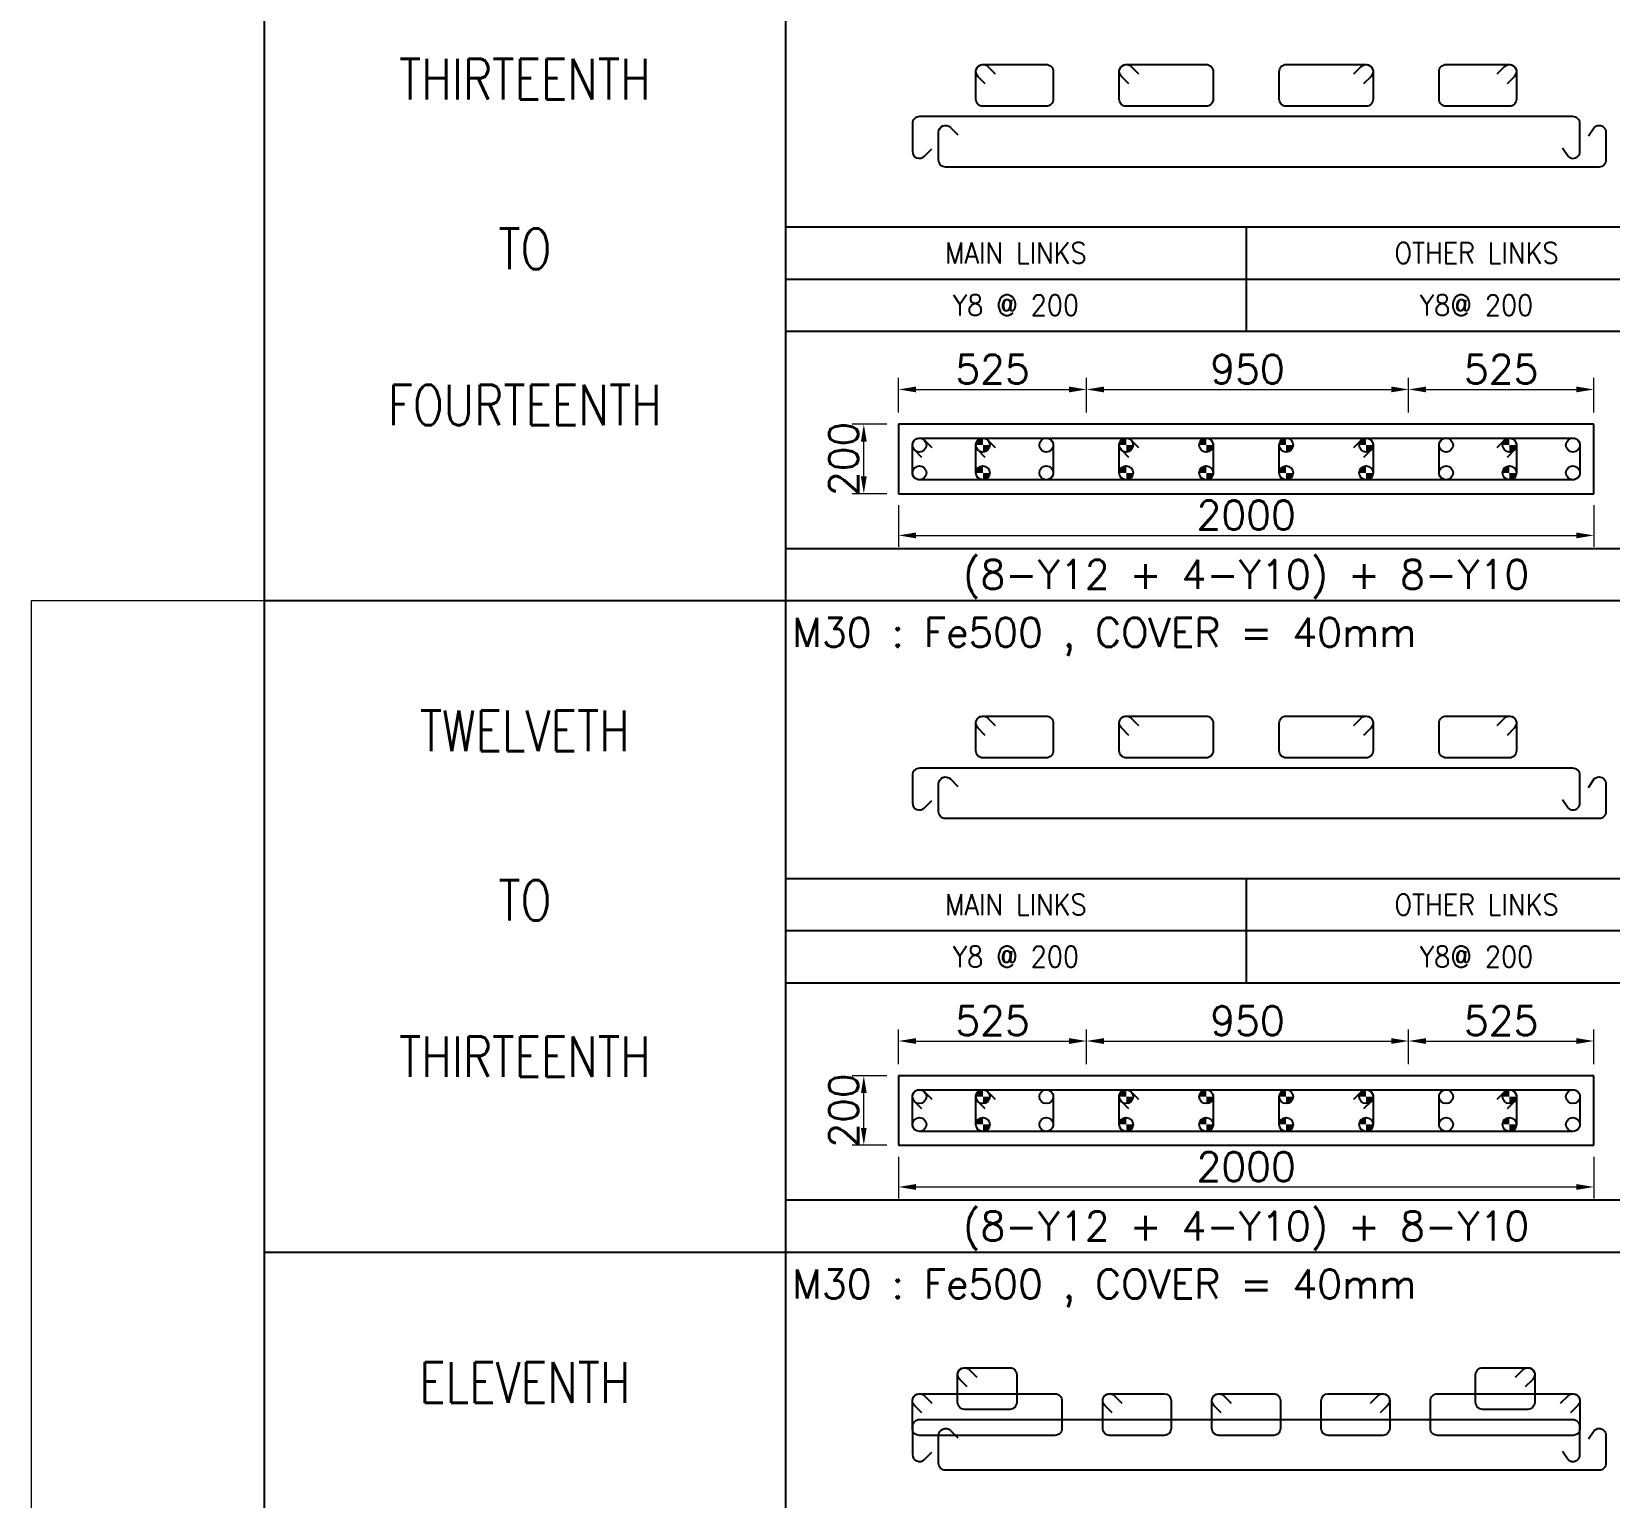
# Model space of a CAD drawing. Header units: millimetres. Extents: x -28339001 to -28288919, y 786803 to 887141.
# Drawn here: x -28339001 to -28325384, y 861733 to 874388 of the extents above; entities that cross this region are included whole.
import ezdxf
from ezdxf.enums import TextEntityAlignment as Align

# ---------------------------------------------------------------- set-up
doc = ezdxf.new("R2010")
doc.units = ezdxf.units.MM
doc.header["$LTSCALE"] = 1000
doc.header["$MEASUREMENT"] = 0
doc.header["$PDMODE"] = 34
doc.header["$PDSIZE"] = -8
doc.layers.get('0').update_dxf_attribs({"lineweight": 5})
for name, color, linetype in [('04 NORMAL TEXT.', 4, 'Continuous'), ('09 COL TEXT-SCH', 2, 'Continuous'), ('14 REINF', 6, 'Continuous'), ('22 TABLE FRAME', 5, 'Continuous'), ('23 STIRRUPS', 5, 'Continuous'), ('SUB TITLE', 3, 'Continuous'), ('TEXT', 4, 'Continuous')]:
    doc.layers.add(name, color=color, linetype=linetype)
doc.layers.add('19 COLUMN', color=1, linetype='Continuous', lineweight=25)
doc.styles.add('ROMANS', font='simplex.shx')
doc.dimstyles.new('D 50', dxfattribs={"dimscale": 100, "dimtxt": 3, "dimasz": 1.5, "dimexe": 1, "dimexo": 1, "dimgap": 0.5, "dimtad": 1, "dimdec": 0, "dimdsep": 46, "dimtxsty": 'ROMANS', "dimcen": 2.5, "dimclrd": 5, "dimclre": 5, "dimclrt": 4, "dimadec": 0, "dimazin": 0, "dimtfac": 1, "dimtdec": 0, "dimtmove": 0, "dimatfit": 3, "dimfxl": 1, "dimlwd": 0, "dimlwe": 0, "dimarcsym": 0})

# ---------------------------------------------------------------- blocks, each defined once
blk = doc.blocks.new('*D144')
at = {"color": 5, "lineweight": 0, "transparency": 16777216}
for p, q in [((-28331518.5659, 864673.0245), (-28331518.5659, 864313.0245)), ((-28325518.5659, 864673.0245), (-28325518.5659, 864313.0245)), ((-28331368.5659, 864413.0245), (-28325668.5659, 864413.0245))]:
    blk.add_line(p, q, dxfattribs=at)
at = {"color": 5, "transparency": 16777216}
for points in [[(-28331368.5659, 864438.0245), (-28331368.5659, 864388.0245), (-28331518.5659, 864413.0245)], [(-28325668.5659, 864388.0245), (-28325668.5659, 864438.0245), (-28325518.5659, 864413.0245)]]:
    blk.add_solid(points, dxfattribs=at)
at = {"layer": 'Defpoints', "color": 0, "transparency": 16777216}
for p in [(-28331518.5659, 864773.0245), (-28325518.5659, 864773.0245), (-28325518.5659, 864413.0245)]:
    blk.add_point(p, dxfattribs=at)
at = {"color": 4, "transparency": 16777216, "insert": (-28328518.5659, 864588.0245), "char_height": 250, "attachment_point": 5, "style": 'ROMANS'}
blk.add_mtext('2000', dxfattribs=at)
blk = doc.blocks.new('*D145')
at = {"color": 5, "lineweight": 0, "transparency": 16777216}
for p, q in [((-28331618.5659, 865373.0245), (-28331918.5659, 865373.0245)), ((-28331818.5659, 864923.0245), (-28331818.5659, 865223.0245)), ((-28331618.5659, 864773.0245), (-28331918.5659, 864773.0245))]:
    blk.add_line(p, q, dxfattribs=at)
at = {"color": 5, "transparency": 16777216}
for points in [[(-28331793.5659, 865223.0245), (-28331843.5659, 865223.0245), (-28331818.5659, 865373.0245)], [(-28331843.5659, 864923.0245), (-28331793.5659, 864923.0245), (-28331818.5659, 864773.0245)]]:
    blk.add_solid(points, dxfattribs=at)
at = {"layer": 'Defpoints', "color": 0, "transparency": 16777216}
for p in [(-28331818.5659, 865373.0245), (-28331518.5659, 865373.0245), (-28331518.5659, 864773.0245)]:
    blk.add_point(p, dxfattribs=at)
at = {"color": 4, "transparency": 16777216, "insert": (-28331993.5659, 865073.0245), "char_height": 250, "attachment_point": 5, "rotation": 90, "style": 'ROMANS'}
blk.add_mtext('200', dxfattribs=at)
blk = doc.blocks.new('*D146')
at = {"color": 5, "lineweight": 0, "transparency": 16777216}
for p, q in [((-28331518.5659, 865473.0245), (-28331518.5659, 865773.0245)), ((-28331368.5659, 865673.0245), (-28330046.6208, 865673.0245)), ((-28329896.6208, 865473.0245), (-28329896.6208, 865773.0245))]:
    blk.add_line(p, q, dxfattribs=at)
at = {"color": 5, "transparency": 16777216}
for points in [[(-28331368.5659, 865698.0245), (-28331368.5659, 865648.0245), (-28331518.5659, 865673.0245)], [(-28330046.6208, 865648.0245), (-28330046.6208, 865698.0245), (-28329896.6208, 865673.0245)]]:
    blk.add_solid(points, dxfattribs=at)
at = {"layer": 'Defpoints', "color": 0, "transparency": 16777216}
for p in [(-28329896.6208, 865673.0245), (-28331518.5659, 865373.0245), (-28329896.6208, 865373.0245)]:
    blk.add_point(p, dxfattribs=at)
at = {"color": 4, "transparency": 16777216, "insert": (-28330707.59335, 865848.0245), "char_height": 250, "attachment_point": 5, "style": 'ROMANS'}
blk.add_mtext('525', dxfattribs=at)
blk = doc.blocks.new('*D147')
at = {"color": 5, "lineweight": 0, "transparency": 16777216}
for p, q in [((-28329896.6208, 865473.0245), (-28329896.6208, 865773.0245)), ((-28329746.6208, 865673.0245), (-28327267.2845, 865673.0245)), ((-28327117.2845, 865473.0245), (-28327117.2845, 865773.0245))]:
    blk.add_line(p, q, dxfattribs=at)
at = {"color": 5, "transparency": 16777216}
for points in [[(-28329746.6208, 865698.0245), (-28329746.6208, 865648.0245), (-28329896.6208, 865673.0245)], [(-28327267.2845, 865648.0245), (-28327267.2845, 865698.0245), (-28327117.2845, 865673.0245)]]:
    blk.add_solid(points, dxfattribs=at)
at = {"layer": 'Defpoints', "color": 0, "transparency": 16777216}
for p in [(-28327117.2845, 865673.0245), (-28329896.6208, 865373.0245), (-28327117.2845, 865373.0245)]:
    blk.add_point(p, dxfattribs=at)
at = {"color": 4, "transparency": 16777216, "insert": (-28328506.95265, 865848.0245), "char_height": 250, "attachment_point": 5, "style": 'ROMANS'}
blk.add_mtext('950', dxfattribs=at)
blk = doc.blocks.new('*D148')
at = {"color": 5, "lineweight": 0, "transparency": 16777216}
for p, q in [((-28327117.2845, 865473.0245), (-28327117.2845, 865773.0245)), ((-28326967.2845, 865673.0245), (-28325668.5659, 865673.0245)), ((-28325518.5659, 865473.0245), (-28325518.5659, 865773.0245))]:
    blk.add_line(p, q, dxfattribs=at)
at = {"color": 5, "transparency": 16777216}
for points in [[(-28326967.2845, 865698.0245), (-28326967.2845, 865648.0245), (-28327117.2845, 865673.0245)], [(-28325668.5659, 865648.0245), (-28325668.5659, 865698.0245), (-28325518.5659, 865673.0245)]]:
    blk.add_solid(points, dxfattribs=at)
at = {"layer": 'Defpoints', "color": 0, "transparency": 16777216}
for p in [(-28325518.5659, 865673.0245), (-28327117.2845, 865373.0245), (-28325518.5659, 865373.0245)]:
    blk.add_point(p, dxfattribs=at)
at = {"color": 4, "transparency": 16777216, "insert": (-28326317.9252, 865848.0245), "char_height": 250, "attachment_point": 5, "style": 'ROMANS'}
blk.add_mtext('525', dxfattribs=at)
blk = doc.blocks.new('*D149')
at = {"color": 5, "lineweight": 0, "transparency": 16777216}
for p, q in [((-28331518.5659, 870298.0245), (-28331518.5659, 869938.0245)), ((-28325518.5659, 870298.0245), (-28325518.5659, 869938.0245)), ((-28331368.5659, 870038.0245), (-28325668.5659, 870038.0245))]:
    blk.add_line(p, q, dxfattribs=at)
at = {"color": 5, "transparency": 16777216}
for points in [[(-28331368.5659, 870063.0245), (-28331368.5659, 870013.0245), (-28331518.5659, 870038.0245)], [(-28325668.5659, 870013.0245), (-28325668.5659, 870063.0245), (-28325518.5659, 870038.0245)]]:
    blk.add_solid(points, dxfattribs=at)
at = {"layer": 'Defpoints', "color": 0, "transparency": 16777216}
for p in [(-28331518.5659, 870398.0245), (-28325518.5659, 870398.0245), (-28325518.5659, 870038.0245)]:
    blk.add_point(p, dxfattribs=at)
at = {"color": 4, "transparency": 16777216, "insert": (-28328518.5659, 870213.0245), "char_height": 250, "attachment_point": 5, "style": 'ROMANS'}
blk.add_mtext('2000', dxfattribs=at)
blk = doc.blocks.new('*D154')
at = {"color": 5, "lineweight": 0, "transparency": 16777216}
for p, q in [((-28331618.5659, 870998.0245), (-28331918.5659, 870998.0245)), ((-28331818.5659, 870548.0245), (-28331818.5659, 870848.0245)), ((-28331618.5659, 870398.0245), (-28331918.5659, 870398.0245))]:
    blk.add_line(p, q, dxfattribs=at)
at = {"color": 5, "transparency": 16777216}
for points in [[(-28331793.5659, 870848.0245), (-28331843.5659, 870848.0245), (-28331818.5659, 870998.0245)], [(-28331843.5659, 870548.0245), (-28331793.5659, 870548.0245), (-28331818.5659, 870398.0245)]]:
    blk.add_solid(points, dxfattribs=at)
at = {"layer": 'Defpoints', "color": 0, "transparency": 16777216}
for p in [(-28331818.5659, 870998.0245), (-28331518.5659, 870998.0245), (-28331518.5659, 870398.0245)]:
    blk.add_point(p, dxfattribs=at)
at = {"color": 4, "transparency": 16777216, "insert": (-28331993.5659, 870698.0245), "char_height": 250, "attachment_point": 5, "rotation": 90, "style": 'ROMANS'}
blk.add_mtext('200', dxfattribs=at)
blk = doc.blocks.new('*D159')
at = {"color": 5, "lineweight": 0, "transparency": 16777216}
for p, q in [((-28331518.5659, 871098.0245), (-28331518.5659, 871398.0245)), ((-28329896.6208, 871098.0245), (-28329896.6208, 871398.0245)), ((-28331368.5659, 871298.0245), (-28330046.6208, 871298.0245))]:
    blk.add_line(p, q, dxfattribs=at)
at = {"color": 5, "transparency": 16777216}
for points in [[(-28331368.5659, 871323.0245), (-28331368.5659, 871273.0245), (-28331518.5659, 871298.0245)], [(-28330046.6208, 871273.0245), (-28330046.6208, 871323.0245), (-28329896.6208, 871298.0245)]]:
    blk.add_solid(points, dxfattribs=at)
at = {"layer": 'Defpoints', "color": 0, "transparency": 16777216}
for p in [(-28329896.6208, 871298.0245), (-28331518.5659, 870998.0245), (-28329896.6208, 870998.0245)]:
    blk.add_point(p, dxfattribs=at)
at = {"color": 4, "transparency": 16777216, "insert": (-28330707.59335, 871473.0245), "char_height": 250, "attachment_point": 5, "style": 'ROMANS'}
blk.add_mtext('525', dxfattribs=at)
blk = doc.blocks.new('*D160')
at = {"color": 5, "lineweight": 0, "transparency": 16777216}
for p, q in [((-28329896.6208, 871098.0245), (-28329896.6208, 871398.0245)), ((-28327117.2845, 871098.0245), (-28327117.2845, 871398.0245)), ((-28329746.6208, 871298.0245), (-28327267.2845, 871298.0245))]:
    blk.add_line(p, q, dxfattribs=at)
at = {"color": 5, "transparency": 16777216}
for points in [[(-28329746.6208, 871323.0245), (-28329746.6208, 871273.0245), (-28329896.6208, 871298.0245)], [(-28327267.2845, 871273.0245), (-28327267.2845, 871323.0245), (-28327117.2845, 871298.0245)]]:
    blk.add_solid(points, dxfattribs=at)
at = {"layer": 'Defpoints', "color": 0, "transparency": 16777216}
for p in [(-28327117.2845, 871298.0245), (-28329896.6208, 870998.0245), (-28327117.2845, 870998.0245)]:
    blk.add_point(p, dxfattribs=at)
at = {"color": 4, "transparency": 16777216, "insert": (-28328506.95265, 871473.0245), "char_height": 250, "attachment_point": 5, "style": 'ROMANS'}
blk.add_mtext('950', dxfattribs=at)
blk = doc.blocks.new('*D161')
at = {"color": 5, "lineweight": 0, "transparency": 16777216}
for p, q in [((-28327117.2845, 871098.0245), (-28327117.2845, 871398.0245)), ((-28325518.5659, 871098.0245), (-28325518.5659, 871398.0245)), ((-28326967.2845, 871298.0245), (-28325668.5659, 871298.0245))]:
    blk.add_line(p, q, dxfattribs=at)
at = {"color": 5, "transparency": 16777216}
for points in [[(-28326967.2845, 871323.0245), (-28326967.2845, 871273.0245), (-28327117.2845, 871298.0245)], [(-28325668.5659, 871273.0245), (-28325668.5659, 871323.0245), (-28325518.5659, 871298.0245)]]:
    blk.add_solid(points, dxfattribs=at)
at = {"layer": 'Defpoints', "color": 0, "transparency": 16777216}
for p in [(-28325518.5659, 871298.0245), (-28327117.2845, 870998.0245), (-28325518.5659, 870998.0245)]:
    blk.add_point(p, dxfattribs=at)
at = {"color": 4, "transparency": 16777216, "insert": (-28326317.9252, 871473.0245), "char_height": 250, "attachment_point": 5, "style": 'ROMANS'}
blk.add_mtext('525', dxfattribs=at)

msp = doc.modelspace()

# ---------------------------------------------------------------- hatches: boundary and pattern name
at = {"layer": '14 REINF'}
h = msp.add_hatch(color=6, dxfattribs=at)
edge = h.paths.add_edge_path(flags=0)
edge.add_line((-28330851.1, 870818), (-28330791.1, 870818))
edge.add_line((-28330791.1, 870818), (-28330791.1, 870878))
edge.add_arc((-28330791.1, 870818), 60, 90, 180)
edge = h.paths.add_edge_path(flags=0)
edge.add_line((-28330731.1, 870818), (-28330791.1, 870818))
edge.add_line((-28330791.1, 870818), (-28330791.1, 870758))
edge.add_arc((-28330791.1, 870818), 60, 270, 360)
h = msp.add_hatch(color=6, dxfattribs=at)
edge = h.paths.add_edge_path(flags=0)
edge.add_line((-28329613.6, 870818), (-28329553.6, 870818))
edge.add_line((-28329553.6, 870818), (-28329553.6, 870878))
edge.add_arc((-28329553.6, 870818), 60, 90, 180)
edge = h.paths.add_edge_path(flags=0)
edge.add_line((-28329493.6, 870818), (-28329553.6, 870818))
edge.add_line((-28329553.6, 870818), (-28329553.6, 870758))
edge.add_arc((-28329553.6, 870818), 60, 270, 360)
h = msp.add_hatch(color=6, dxfattribs=at)
edge = h.paths.add_edge_path(flags=0)
edge.add_line((-28328923.6, 870818), (-28328863.6, 870818))
edge.add_line((-28328863.6, 870818), (-28328863.6, 870878))
edge.add_arc((-28328863.6, 870818), 60, 90, 180)
edge = h.paths.add_edge_path(flags=0)
edge.add_line((-28328803.6, 870818), (-28328863.6, 870818))
edge.add_line((-28328863.6, 870818), (-28328863.6, 870758))
edge.add_arc((-28328863.6, 870818), 60, 270, 360)
h = msp.add_hatch(color=6, dxfattribs=at)
edge = h.paths.add_edge_path(flags=0)
edge.add_line((-28328233.6, 870818), (-28328173.6, 870818))
edge.add_line((-28328173.6, 870818), (-28328173.6, 870878))
edge.add_arc((-28328173.6, 870818), 60, 90, 180)
edge = h.paths.add_edge_path(flags=0)
edge.add_line((-28328113.6, 870818), (-28328173.6, 870818))
edge.add_line((-28328173.6, 870818), (-28328173.6, 870758))
edge.add_arc((-28328173.6, 870818), 60, 270, 360)
h = msp.add_hatch(color=6, dxfattribs=at)
edge = h.paths.add_edge_path(flags=0)
edge.add_line((-28327543.6, 870818), (-28327483.6, 870818))
edge.add_line((-28327483.6, 870818), (-28327483.6, 870878))
edge.add_arc((-28327483.6, 870818), 60, 90, 180)
edge = h.paths.add_edge_path(flags=0)
edge.add_line((-28327423.6, 870818), (-28327483.6, 870818))
edge.add_line((-28327483.6, 870818), (-28327483.6, 870758))
edge.add_arc((-28327483.6, 870818), 60, 270, 360)
h = msp.add_hatch(color=6, dxfattribs=at)
edge = h.paths.add_edge_path(flags=0)
edge.add_line((-28326306.1, 870818), (-28326246.1, 870818))
edge.add_line((-28326246.1, 870818), (-28326246.1, 870878))
edge.add_arc((-28326246.1, 870818), 60, 90, 180)
edge = h.paths.add_edge_path(flags=0)
edge.add_line((-28326186.1, 870818), (-28326246.1, 870818))
edge.add_line((-28326246.1, 870818), (-28326246.1, 870758))
edge.add_arc((-28326246.1, 870818), 60, 270, 360)
h = msp.add_hatch(color=6, dxfattribs=at)
edge = h.paths.add_edge_path(flags=0)
edge.add_line((-28330851.1, 870578), (-28330791.1, 870578))
edge.add_line((-28330791.1, 870578), (-28330791.1, 870638))
edge.add_arc((-28330791.1, 870578), 60, 90, 180)
edge = h.paths.add_edge_path(flags=0)
edge.add_line((-28330731.1, 870578), (-28330791.1, 870578))
edge.add_line((-28330791.1, 870578), (-28330791.1, 870518))
edge.add_arc((-28330791.1, 870578), 60, 270, 360)
h = msp.add_hatch(color=6, dxfattribs=at)
edge = h.paths.add_edge_path(flags=0)
edge.add_line((-28329613.6, 870578), (-28329553.6, 870578))
edge.add_line((-28329553.6, 870578), (-28329553.6, 870638))
edge.add_arc((-28329553.6, 870578), 60, 90, 180)
edge = h.paths.add_edge_path(flags=0)
edge.add_line((-28329493.6, 870578), (-28329553.6, 870578))
edge.add_line((-28329553.6, 870578), (-28329553.6, 870518))
edge.add_arc((-28329553.6, 870578), 60, 270, 360)
h = msp.add_hatch(color=6, dxfattribs=at)
edge = h.paths.add_edge_path(flags=0)
edge.add_line((-28328923.6, 870578), (-28328863.6, 870578))
edge.add_line((-28328863.6, 870578), (-28328863.6, 870638))
edge.add_arc((-28328863.6, 870578), 60, 90, 180)
edge = h.paths.add_edge_path(flags=0)
edge.add_line((-28328803.6, 870578), (-28328863.6, 870578))
edge.add_line((-28328863.6, 870578), (-28328863.6, 870518))
edge.add_arc((-28328863.6, 870578), 60, 270, 360)
h = msp.add_hatch(color=6, dxfattribs=at)
edge = h.paths.add_edge_path(flags=0)
edge.add_line((-28328233.6, 870578), (-28328173.6, 870578))
edge.add_line((-28328173.6, 870578), (-28328173.6, 870638))
edge.add_arc((-28328173.6, 870578), 60, 90, 180)
edge = h.paths.add_edge_path(flags=0)
edge.add_line((-28328113.6, 870578), (-28328173.6, 870578))
edge.add_line((-28328173.6, 870578), (-28328173.6, 870518))
edge.add_arc((-28328173.6, 870578), 60, 270, 360)
h = msp.add_hatch(color=6, dxfattribs=at)
edge = h.paths.add_edge_path(flags=0)
edge.add_line((-28327543.6, 870578), (-28327483.6, 870578))
edge.add_line((-28327483.6, 870578), (-28327483.6, 870638))
edge.add_arc((-28327483.6, 870578), 60, 90, 180)
edge = h.paths.add_edge_path(flags=0)
edge.add_line((-28327423.6, 870578), (-28327483.6, 870578))
edge.add_line((-28327483.6, 870578), (-28327483.6, 870518))
edge.add_arc((-28327483.6, 870578), 60, 270, 360)
h = msp.add_hatch(color=6, dxfattribs=at)
edge = h.paths.add_edge_path(flags=0)
edge.add_line((-28326306.1, 870578), (-28326246.1, 870578))
edge.add_line((-28326246.1, 870578), (-28326246.1, 870638))
edge.add_arc((-28326246.1, 870578), 60, 90, 180)
edge = h.paths.add_edge_path(flags=0)
edge.add_line((-28326186.1, 870578), (-28326246.1, 870578))
edge.add_line((-28326246.1, 870578), (-28326246.1, 870518))
edge.add_arc((-28326246.1, 870578), 60, 270, 360)
h = msp.add_hatch(color=6, dxfattribs=at)
edge = h.paths.add_edge_path(flags=0)
edge.add_line((-28330851.1, 865193), (-28330791.1, 865193))
edge.add_line((-28330791.1, 865193), (-28330791.1, 865253))
edge.add_arc((-28330791.1, 865193), 60, 90, 180)
edge = h.paths.add_edge_path(flags=0)
edge.add_line((-28330731.1, 865193), (-28330791.1, 865193))
edge.add_line((-28330791.1, 865193), (-28330791.1, 865133))
edge.add_arc((-28330791.1, 865193), 60, 270, 360)
h = msp.add_hatch(color=6, dxfattribs=at)
edge = h.paths.add_edge_path(flags=0)
edge.add_line((-28329613.6, 865193), (-28329553.6, 865193))
edge.add_line((-28329553.6, 865193), (-28329553.6, 865253))
edge.add_arc((-28329553.6, 865193), 60, 90, 180)
edge = h.paths.add_edge_path(flags=0)
edge.add_line((-28329493.6, 865193), (-28329553.6, 865193))
edge.add_line((-28329553.6, 865193), (-28329553.6, 865133))
edge.add_arc((-28329553.6, 865193), 60, 270, 360)
h = msp.add_hatch(color=6, dxfattribs=at)
edge = h.paths.add_edge_path(flags=0)
edge.add_line((-28328923.6, 865193), (-28328863.6, 865193))
edge.add_line((-28328863.6, 865193), (-28328863.6, 865253))
edge.add_arc((-28328863.6, 865193), 60, 90, 180)
edge = h.paths.add_edge_path(flags=0)
edge.add_line((-28328803.6, 865193), (-28328863.6, 865193))
edge.add_line((-28328863.6, 865193), (-28328863.6, 865133))
edge.add_arc((-28328863.6, 865193), 60, 270, 360)
h = msp.add_hatch(color=6, dxfattribs=at)
edge = h.paths.add_edge_path(flags=0)
edge.add_line((-28328233.6, 865193), (-28328173.6, 865193))
edge.add_line((-28328173.6, 865193), (-28328173.6, 865253))
edge.add_arc((-28328173.6, 865193), 60, 90, 180)
edge = h.paths.add_edge_path(flags=0)
edge.add_line((-28328113.6, 865193), (-28328173.6, 865193))
edge.add_line((-28328173.6, 865193), (-28328173.6, 865133))
edge.add_arc((-28328173.6, 865193), 60, 270, 360)
h = msp.add_hatch(color=6, dxfattribs=at)
edge = h.paths.add_edge_path(flags=0)
edge.add_line((-28327543.6, 865193), (-28327483.6, 865193))
edge.add_line((-28327483.6, 865193), (-28327483.6, 865253))
edge.add_arc((-28327483.6, 865193), 60, 90, 180)
edge = h.paths.add_edge_path(flags=0)
edge.add_line((-28327423.6, 865193), (-28327483.6, 865193))
edge.add_line((-28327483.6, 865193), (-28327483.6, 865133))
edge.add_arc((-28327483.6, 865193), 60, 270, 360)
h = msp.add_hatch(color=6, dxfattribs=at)
edge = h.paths.add_edge_path(flags=0)
edge.add_line((-28326306.1, 865193), (-28326246.1, 865193))
edge.add_line((-28326246.1, 865193), (-28326246.1, 865253))
edge.add_arc((-28326246.1, 865193), 60, 90, 180)
edge = h.paths.add_edge_path(flags=0)
edge.add_line((-28326186.1, 865193), (-28326246.1, 865193))
edge.add_line((-28326246.1, 865193), (-28326246.1, 865133))
edge.add_arc((-28326246.1, 865193), 60, 270, 360)
h = msp.add_hatch(color=6, dxfattribs=at)
edge = h.paths.add_edge_path(flags=0)
edge.add_line((-28330851.1, 864953), (-28330791.1, 864953))
edge.add_line((-28330791.1, 864953), (-28330791.1, 865013))
edge.add_arc((-28330791.1, 864953), 60, 90, 180)
edge = h.paths.add_edge_path(flags=0)
edge.add_line((-28330731.1, 864953), (-28330791.1, 864953))
edge.add_line((-28330791.1, 864953), (-28330791.1, 864893))
edge.add_arc((-28330791.1, 864953), 60, 270, 360)
h = msp.add_hatch(color=6, dxfattribs=at)
edge = h.paths.add_edge_path(flags=0)
edge.add_line((-28329613.6, 864953), (-28329553.6, 864953))
edge.add_line((-28329553.6, 864953), (-28329553.6, 865013))
edge.add_arc((-28329553.6, 864953), 60, 90, 180)
edge = h.paths.add_edge_path(flags=0)
edge.add_line((-28329493.6, 864953), (-28329553.6, 864953))
edge.add_line((-28329553.6, 864953), (-28329553.6, 864893))
edge.add_arc((-28329553.6, 864953), 60, 270, 360)
h = msp.add_hatch(color=6, dxfattribs=at)
edge = h.paths.add_edge_path(flags=0)
edge.add_line((-28328923.6, 864953), (-28328863.6, 864953))
edge.add_line((-28328863.6, 864953), (-28328863.6, 865013))
edge.add_arc((-28328863.6, 864953), 60, 90, 180)
edge = h.paths.add_edge_path(flags=0)
edge.add_line((-28328803.6, 864953), (-28328863.6, 864953))
edge.add_line((-28328863.6, 864953), (-28328863.6, 864893))
edge.add_arc((-28328863.6, 864953), 60, 270, 360)
h = msp.add_hatch(color=6, dxfattribs=at)
edge = h.paths.add_edge_path(flags=0)
edge.add_line((-28328233.6, 864953), (-28328173.6, 864953))
edge.add_line((-28328173.6, 864953), (-28328173.6, 865013))
edge.add_arc((-28328173.6, 864953), 60, 90, 180)
edge = h.paths.add_edge_path(flags=0)
edge.add_line((-28328113.6, 864953), (-28328173.6, 864953))
edge.add_line((-28328173.6, 864953), (-28328173.6, 864893))
edge.add_arc((-28328173.6, 864953), 60, 270, 360)
h = msp.add_hatch(color=6, dxfattribs=at)
edge = h.paths.add_edge_path(flags=0)
edge.add_line((-28327543.6, 864953), (-28327483.6, 864953))
edge.add_line((-28327483.6, 864953), (-28327483.6, 865013))
edge.add_arc((-28327483.6, 864953), 60, 90, 180)
edge = h.paths.add_edge_path(flags=0)
edge.add_line((-28327423.6, 864953), (-28327483.6, 864953))
edge.add_line((-28327483.6, 864953), (-28327483.6, 864893))
edge.add_arc((-28327483.6, 864953), 60, 270, 360)
h = msp.add_hatch(color=6, dxfattribs=at)
edge = h.paths.add_edge_path(flags=0)
edge.add_line((-28326306.1, 864953), (-28326246.1, 864953))
edge.add_line((-28326246.1, 864953), (-28326246.1, 865013))
edge.add_arc((-28326246.1, 864953), 60, 90, 180)
edge = h.paths.add_edge_path(flags=0)
edge.add_line((-28326186.1, 864953), (-28326246.1, 864953))
edge.add_line((-28326246.1, 864953), (-28326246.1, 864893))
edge.add_arc((-28326246.1, 864953), 60, 270, 360)

# ---------------------------------------------------------------- linework, layer by layer
msp.add_lwpolyline([(-28339000.9, 869475.8), (-28314656.1, 869475.8), (-28314656.1, 801975.8), (-28339000.9, 801975.8)], close=True)
at = {"layer": '14 REINF', "color": 6}
for centre in [(-28331338.6, 870818), (-28330791.1, 870818), (-28330243.6, 870818), (-28329553.6, 870818), (-28328863.6, 870818), (-28328173.6, 870818), (-28327483.6, 870818), (-28326793.6, 870818), (-28326246.1, 870818), (-28325698.6, 870818), (-28331338.6, 870578), (-28330791.1, 870578), (-28330243.6, 870578), (-28329553.6, 870578), (-28328863.6, 870578), (-28328173.6, 870578), (-28327483.6, 870578), (-28326793.6, 870578), (-28326246.1, 870578), (-28325698.6, 870578), (-28331338.6, 865193), (-28330791.1, 865193), (-28330243.6, 865193), (-28329553.6, 865193), (-28328863.6, 865193), (-28328173.6, 865193), (-28327483.6, 865193), (-28326793.6, 865193), (-28326246.1, 865193), (-28325698.6, 865193), (-28331338.6, 864953), (-28330791.1, 864953), (-28330243.6, 864953), (-28329553.6, 864953), (-28328863.6, 864953), (-28328173.6, 864953), (-28327483.6, 864953), (-28326793.6, 864953), (-28326246.1, 864953), (-28325698.6, 864953)]:
    msp.add_circle(centre, 60, dxfattribs=at)
at = {"layer": '19 COLUMN', "color": 4}
for points in [[(-28325518.6, 870998), (-28331518.6, 870998)], [(-28331518.6, 870998), (-28331518.6, 870398)], [(-28325518.6, 870398), (-28325518.6, 870998)], [(-28331518.6, 870398), (-28325518.6, 870398)], [(-28325518.6, 865373), (-28331518.6, 865373)], [(-28331518.6, 865373), (-28331518.6, 864773)], [(-28325518.6, 864773), (-28325518.6, 865373)], [(-28331518.6, 864773), (-28325518.6, 864773)]]:
    msp.add_lwpolyline(points, dxfattribs=at)
at = {"layer": '22 TABLE FRAME', "color": 5, "linetype": 'Continuous'}
for p, q in [((-28332493.6, 887141.1), (-28332493.6, 863850.8)), ((-28336993.6, 886350.8), (-28336993.6, 863850.8)), ((-28332493.6, 886350.8), (-28332493.6, 863850.8)), ((-28332493.6, 872700.8), (-28315603.6, 872700.8)), ((-28328518.6, 872700.8), (-28328518.6, 871800.8)), ((-28332493.6, 872250.8), (-28315603.6, 872250.8)), ((-28332493.6, 871800.8), (-28315603.6, 871800.8)), ((-28332493.6, 869925.8), (-28315603.6, 869925.8)), ((-28336993.6, 869475.8), (-28332493.6, 869475.8)), ((-28332493.6, 869475.8), (-28315603.6, 869475.8)), ((-28332493.6, 867075.8), (-28315603.6, 867075.8)), ((-28328518.6, 867075.8), (-28328518.6, 866175.8)), ((-28332493.6, 866625.8), (-28315603.6, 866625.8)), ((-28332493.6, 866175.8), (-28315603.6, 866175.8)), ((-28332493.6, 864300.8), (-28315603.6, 864300.8)), ((-28336993.6, 863850.8), (-28315603.6, 863850.8)), ((-28336993.6, 863850.8), (-28336993.6, 789225.8)), ((-28332493.6, 863850.8), (-28332493.6, 789225.8))]:
    msp.add_line(p, q, dxfattribs=at)
at = {"layer": '23 STIRRUPS', "color": 5}
for points in [[(-28330769.9, 873937), (-28330833.5, 874000.6, -0.668178), (-28330791.1, 874103), (-28330243.6, 874103, -0.4142136), (-28330183.6, 874043), (-28330183.6, 873803, -0.4142136), (-28330243.6, 873743), (-28330791.1, 873743, -0.4142136), (-28330851.1, 873803), (-28330851.1, 874043, -0.6681793), (-28330748.6, 874085.5), (-28330685, 874021.8)], [(-28329532.4, 873937), (-28329596, 874000.6, -0.668178), (-28329553.6, 874103), (-28328863.6, 874103, -0.4142136), (-28328803.6, 874043), (-28328803.6, 873803, -0.4142136), (-28328863.6, 873743), (-28329553.6, 873743, -0.4142136), (-28329613.6, 873803), (-28329613.6, 874043, -0.6681793), (-28329511.1, 874085.5), (-28329447.5, 874021.8)], [(-28327589.6, 874021.8), (-28327526, 874085.5, -0.6681793), (-28327423.6, 874043), (-28327423.6, 873803, -0.4142136), (-28327483.6, 873743), (-28328173.6, 873743, -0.4142136), (-28328233.6, 873803), (-28328233.6, 874043, -0.4142136), (-28328173.6, 874103), (-28327483.6, 874103, -0.668178), (-28327441.1, 874000.6), (-28327504.8, 873937)], [(-28326352.1, 874021.8), (-28326288.5, 874085.5, -0.6681793), (-28326186.1, 874043), (-28326186.1, 873803, -0.4142136), (-28326246.1, 873743), (-28326793.6, 873743, -0.4142136), (-28326853.6, 873803), (-28326853.6, 874043, -0.4142136), (-28326793.6, 874103), (-28326246.1, 874103, -0.668178), (-28326203.6, 874000.6), (-28326267.3, 873937)], [(-28325788.6, 873383), (-28325741, 873310.6, 0.1989119), (-28325698.6, 873293, 0.4142136), (-28325638.6, 873353), (-28325638.6, 873593, 0.4142136), (-28325698.6, 873653), (-28331338.6, 873653, 0.4142136), (-28331398.6, 873593), (-28331398.6, 873353, 0.6681793), (-28331296.1, 873310.6), (-28331232.5, 873374.2)], [(-28325563.6, 873488), (-28325516, 873560.5, -0.1989119), (-28325473.6, 873578, -0.4142136), (-28325413.6, 873518), (-28325413.6, 873278, -0.4142136), (-28325473.6, 873218), (-28331113.6, 873218, -0.4142136), (-28331173.6, 873278), (-28331173.6, 873518, -0.6681793), (-28331071.1, 873560.5), (-28331007.5, 873496.8)], [(-28331317.4, 870712), (-28331381, 870775.6, -0.668178), (-28331338.6, 870878), (-28325698.6, 870878, -0.4142136), (-28325638.6, 870818), (-28325638.6, 870578, -0.4142136), (-28325698.6, 870518), (-28331338.6, 870518, -0.4142136), (-28331398.6, 870578), (-28331398.6, 870818, -0.6681793), (-28331296.1, 870860.5), (-28331232.5, 870796.8)], [(-28330769.9, 870712), (-28330833.5, 870775.6, -0.668178), (-28330791.1, 870878), (-28330243.6, 870878, -0.4142136), (-28330183.6, 870818), (-28330183.6, 870578, -0.4142136), (-28330243.6, 870518), (-28330791.1, 870518, -0.4142136), (-28330851.1, 870578), (-28330851.1, 870818, -0.6681793), (-28330748.6, 870860.5), (-28330685, 870796.8)], [(-28329532.4, 870712), (-28329596, 870775.6, -0.668178), (-28329553.6, 870878), (-28328863.6, 870878, -0.4142136), (-28328803.6, 870818), (-28328803.6, 870578, -0.4142136), (-28328863.6, 870518), (-28329553.6, 870518, -0.4142136), (-28329613.6, 870578), (-28329613.6, 870818, -0.6681793), (-28329511.1, 870860.5), (-28329447.5, 870796.8)], [(-28327589.6, 870796.8), (-28327526, 870860.5, -0.6681793), (-28327423.6, 870818), (-28327423.6, 870578, -0.4142136), (-28327483.6, 870518), (-28328173.6, 870518, -0.4142136), (-28328233.6, 870578), (-28328233.6, 870818, -0.4142136), (-28328173.6, 870878), (-28327483.6, 870878, -0.668178), (-28327441.1, 870775.6), (-28327504.8, 870712)], [(-28326352.1, 870796.8), (-28326288.5, 870860.5, -0.6681793), (-28326186.1, 870818), (-28326186.1, 870578, -0.4142136), (-28326246.1, 870518), (-28326793.6, 870518, -0.4142136), (-28326853.6, 870578), (-28326853.6, 870818, -0.4142136), (-28326793.6, 870878), (-28326246.1, 870878, -0.668178), (-28326203.6, 870775.6), (-28326267.3, 870712)], [(-28330769.9, 868312), (-28330833.5, 868375.6, -0.668178), (-28330791.1, 868478), (-28330243.6, 868478, -0.4142136), (-28330183.6, 868418), (-28330183.6, 868178, -0.4142136), (-28330243.6, 868118), (-28330791.1, 868118, -0.4142136), (-28330851.1, 868178), (-28330851.1, 868418, -0.6681793), (-28330748.6, 868460.5), (-28330685, 868396.8)], [(-28329532.4, 868312), (-28329596, 868375.6, -0.668178), (-28329553.6, 868478), (-28328863.6, 868478, -0.4142136), (-28328803.6, 868418), (-28328803.6, 868178, -0.4142136), (-28328863.6, 868118), (-28329553.6, 868118, -0.4142136), (-28329613.6, 868178), (-28329613.6, 868418, -0.6681793), (-28329511.1, 868460.5), (-28329447.5, 868396.8)], [(-28327589.6, 868396.8), (-28327526, 868460.5, -0.6681793), (-28327423.6, 868418), (-28327423.6, 868178, -0.4142136), (-28327483.6, 868118), (-28328173.6, 868118, -0.4142136), (-28328233.6, 868178), (-28328233.6, 868418, -0.4142136), (-28328173.6, 868478), (-28327483.6, 868478, -0.668178), (-28327441.1, 868375.6), (-28327504.8, 868312)], [(-28326352.1, 868396.8), (-28326288.5, 868460.5, -0.6681793), (-28326186.1, 868418), (-28326186.1, 868178, -0.4142136), (-28326246.1, 868118), (-28326793.6, 868118, -0.4142136), (-28326853.6, 868178), (-28326853.6, 868418, -0.4142136), (-28326793.6, 868478), (-28326246.1, 868478, -0.668178), (-28326203.6, 868375.6), (-28326267.3, 868312)], [(-28325788.6, 867758), (-28325741, 867685.6, 0.1989119), (-28325698.6, 867668, 0.4142136), (-28325638.6, 867728), (-28325638.6, 867968, 0.4142136), (-28325698.6, 868028), (-28331338.6, 868028, 0.4142136), (-28331398.6, 867968), (-28331398.6, 867728, 0.6681793), (-28331296.1, 867685.6), (-28331232.5, 867749.2)], [(-28325563.6, 867863), (-28325516, 867935.5, -0.1989119), (-28325473.6, 867953, -0.4142136), (-28325413.6, 867893), (-28325413.6, 867653, -0.4142136), (-28325473.6, 867593), (-28331113.6, 867593, -0.4142136), (-28331173.6, 867653), (-28331173.6, 867893, -0.6681793), (-28331071.1, 867935.5), (-28331007.5, 867871.8)], [(-28331317.4, 865087), (-28331381, 865150.6, -0.668178), (-28331338.6, 865253), (-28325698.6, 865253, -0.4142136), (-28325638.6, 865193), (-28325638.6, 864953, -0.4142136), (-28325698.6, 864893), (-28331338.6, 864893, -0.4142136), (-28331398.6, 864953), (-28331398.6, 865193, -0.6681793), (-28331296.1, 865235.5), (-28331232.5, 865171.8)], [(-28330769.9, 865087), (-28330833.5, 865150.6, -0.668178), (-28330791.1, 865253), (-28330243.6, 865253, -0.4142136), (-28330183.6, 865193), (-28330183.6, 864953, -0.4142136), (-28330243.6, 864893), (-28330791.1, 864893, -0.4142136), (-28330851.1, 864953), (-28330851.1, 865193, -0.6681793), (-28330748.6, 865235.5), (-28330685, 865171.8)], [(-28329532.4, 865087), (-28329596, 865150.6, -0.668178), (-28329553.6, 865253), (-28328863.6, 865253, -0.4142136), (-28328803.6, 865193), (-28328803.6, 864953, -0.4142136), (-28328863.6, 864893), (-28329553.6, 864893, -0.4142136), (-28329613.6, 864953), (-28329613.6, 865193, -0.6681793), (-28329511.1, 865235.5), (-28329447.5, 865171.8)], [(-28327589.6, 865171.8), (-28327526, 865235.5, -0.6681793), (-28327423.6, 865193), (-28327423.6, 864953, -0.4142136), (-28327483.6, 864893), (-28328173.6, 864893, -0.4142136), (-28328233.6, 864953), (-28328233.6, 865193, -0.4142136), (-28328173.6, 865253), (-28327483.6, 865253, -0.668178), (-28327441.1, 865150.6), (-28327504.8, 865087)], [(-28326352.1, 865171.8), (-28326288.5, 865235.5, -0.6681793), (-28326186.1, 865193), (-28326186.1, 864953, -0.4142136), (-28326246.1, 864893), (-28326793.6, 864893, -0.4142136), (-28326853.6, 864953), (-28326853.6, 865193, -0.4142136), (-28326793.6, 865253), (-28326246.1, 865253, -0.668178), (-28326203.6, 865150.6), (-28326267.3, 865087)], [(-28330927.4, 862687), (-28330991, 862750.6, -0.668178), (-28330948.6, 862853), (-28330558.6, 862853, -0.4142136), (-28330498.6, 862793), (-28330498.6, 862553, -0.4142136), (-28330558.6, 862493), (-28330948.6, 862493, -0.4142136), (-28331008.6, 862553), (-28331008.6, 862793, -0.6681793), (-28330906.1, 862835.5), (-28330842.5, 862771.8)], [(-28326194.6, 862771.8), (-28326131, 862835.5, -0.6681793), (-28326028.6, 862793), (-28326028.6, 862553, -0.4142136), (-28326088.6, 862493), (-28326478.6, 862493, -0.4142136), (-28326538.6, 862553), (-28326538.6, 862793, -0.4142136), (-28326478.6, 862853), (-28326088.6, 862853, -0.668178), (-28326046.1, 862750.6), (-28326109.8, 862687)], [(-28331317.4, 862462), (-28331381, 862525.6, -0.668178), (-28331338.6, 862628), (-28330168.6, 862628, -0.4142136), (-28330108.6, 862568), (-28330108.6, 862328, -0.4142136), (-28330168.6, 862268), (-28331338.6, 862268, -0.4142136), (-28331398.6, 862328), (-28331398.6, 862568, -0.6681793), (-28331296.1, 862610.5), (-28331232.5, 862546.8)], [(-28329675.9, 862462), (-28329739.5, 862525.6, -0.6680424), (-28329697.1, 862628), (-28329225.7, 862628, -0.4140671), (-28329165.7, 862568), (-28329165.7, 862328, -0.4140671), (-28329225.7, 862268), (-28329697.1, 862268, -0.4141037), (-28329757.1, 862328), (-28329757.1, 862568, -0.6681793), (-28329654.7, 862610.5), (-28329591, 862546.8)], [(-28328733.1, 862462), (-28328796.7, 862525.6, -0.6682232), (-28328754.3, 862628), (-28328282.8, 862628, -0.4142502), (-28328222.8, 862568), (-28328222.8, 862328, -0.4142502), (-28328282.8, 862268), (-28328754.3, 862268, -0.4142502), (-28328814.3, 862328), (-28328814.3, 862568, -0.6681793), (-28328711.9, 862610.5), (-28328648.2, 862546.8)], [(-28327446.1, 862546.8), (-28327382.4, 862610.5, -0.6681793), (-28327280, 862568), (-28327280, 862328, -0.4141037), (-28327340, 862268), (-28327811.4, 862268, -0.4140671), (-28327871.4, 862328), (-28327871.4, 862568, -0.4140671), (-28327811.4, 862628), (-28327340, 862628, -0.6680424), (-28327297.6, 862525.6), (-28327361.2, 862462)], [(-28325804.6, 862546.8), (-28325741, 862610.5, -0.6681793), (-28325638.6, 862568), (-28325638.6, 862328, -0.4142136), (-28325698.6, 862268), (-28326868.6, 862268, -0.4142136), (-28326928.6, 862328), (-28326928.6, 862568, -0.4142136), (-28326868.6, 862628), (-28325698.6, 862628, -0.668178), (-28325656.1, 862525.6), (-28325719.8, 862462)], [(-28325788.6, 862133), (-28325741, 862060.6, 0.1989119), (-28325698.6, 862043, 0.4142136), (-28325638.6, 862103), (-28325638.6, 862343, 0.4142136), (-28325698.6, 862403), (-28331338.6, 862403, 0.4142136), (-28331398.6, 862343), (-28331398.6, 862103, 0.6681793), (-28331296.1, 862060.6), (-28331232.5, 862124.2)], [(-28325563.6, 862238), (-28325516, 862310.5, -0.1989119), (-28325473.6, 862328, -0.4142136), (-28325413.6, 862268), (-28325413.6, 862028, -0.4142136), (-28325473.6, 861968), (-28331113.6, 861968, -0.4142136), (-28331173.6, 862028), (-28331173.6, 862268, -0.6681793), (-28331071.1, 862310.5), (-28331007.5, 862246.8)]]:
    msp.add_lwpolyline(points, format="xyb", dxfattribs=at)

# ---------------------------------------------------------------- texts
at = {"layer": '04 NORMAL TEXT.', "color": 4, "style": 'ROMANS', "width": 0.9}
for s, p in [('MAIN LINKS', (-28330506.1, 872475.8)), ('OTHER LINKS', (-28326531.1, 872475.8)), ('Y8 @ 200', (-28330506.1, 872025.8)), ('Y8@ 200', (-28326531.1, 872025.8)), ('MAIN LINKS', (-28330506.1, 866850.8)), ('OTHER LINKS', (-28326531.1, 866850.8)), ('Y8 @ 200', (-28330506.1, 866400.8)), ('Y8@ 200', (-28326531.1, 866400.8))]:
    msp.add_text(s, height=180, dxfattribs=at).set_placement(p, align=Align.MIDDLE_CENTER)
at = {"layer": '09 COL TEXT-SCH', "color": 3, "linetype": 'Continuous', "style": 'ROMANS'}
for p in [(-28328518.6, 869700.8), (-28328518.6, 864075.8)]:
    msp.add_text('(8-Y12 + 4-Y10) + 8-Y10', height=250, dxfattribs=at).set_placement(p, align=Align.MIDDLE_CENTER)
at = {"layer": 'SUB TITLE', "style": 'ROMANS', "width": 0.8}
for s, p in [('THIRTEENTH', (-28334743.6, 873975.8)), ('TO', (-28334743.6, 872512.3)), ('FOURTEENTH', (-28334743.6, 871163.3)), ('TWELVETH', (-28334743.6, 868350.8)), ('TO', (-28334743.6, 866887.3)), ('THIRTEENTH', (-28334743.6, 865538.3)), ('ELEVENTH', (-28334743.6, 862725.8))]:
    msp.add_text(s, height=350, dxfattribs=at).set_placement(p, align=Align.MIDDLE_CENTER)
at = {"layer": 'TEXT', "style": 'ROMANS'}
for p in [(-28332437.3, 869075.8), (-28332437.3, 863450.8)]:
    msp.add_text('M30 : Fe500 , COVER = 40mm', height=250, dxfattribs=at).set_placement(p)

# ---------------------------------------------------------------- dimensions: what is measured, and where the dimension line sits
for p1, p2, distance, text, override, picture, middle in [((-28331518.6, 870998), (-28329896.6, 870998), 300, '525', {"dimtxt": 2.5, "dimtxsty": 'ROMANS'}, '*D159', (-28330707.6, 871473)), ((-28329896.6, 870998), (-28327117.3, 870998), 300, '950', {"dimtxt": 2.5, "dimtxsty": 'ROMANS'}, '*D160', (-28328507, 871473)), ((-28327117.3, 870998), (-28325518.6, 870998), 300, '525', {"dimtxt": 2.5, "dimtxsty": 'ROMANS'}, '*D161', (-28326317.9, 871473)), ((-28331518.6, 870398), (-28325518.6, 870398), -360, '2000', {"dimtxt": 2.5}, '*D149', (-28328518.6, 870213)), ((-28331518.6, 865373), (-28329896.6, 865373), 300, '525', {"dimtxt": 2.5, "dimtxsty": 'ROMANS'}, '*D146', (-28330707.6, 865848)), ((-28329896.6, 865373), (-28327117.3, 865373), 300, '950', {"dimtxt": 2.5, "dimtxsty": 'ROMANS'}, '*D147', (-28328507, 865848)), ((-28327117.3, 865373), (-28325518.6, 865373), 300, '525', {"dimtxt": 2.5, "dimtxsty": 'ROMANS'}, '*D148', (-28326317.9, 865848)), ((-28331518.6, 864773), (-28325518.6, 864773), -360, '2000', {"dimtxt": 2.5}, '*D144', (-28328518.6, 864588))]:
    dim = msp.add_aligned_dim(p1=p1, p2=p2, distance=distance, text=text, dimstyle='D 50', override=override)
    dim.commit()
    dim.dimension.update_dxf_attribs({"geometry": picture, "text_midpoint": middle})
for base, p1, p2, picture, middle in [((-28331818.6, 870998), (-28331518.6, 870398), (-28331518.6, 870998), '*D154', (-28331818.6, 870698)), ((-28331818.6, 865373), (-28331518.6, 864773), (-28331518.6, 865373), '*D145', (-28331818.6, 865073))]:
    dim = msp.add_linear_dim(base=base, p1=p1, p2=p2, angle=90, text='200', dimstyle='D 50', override={"dimtxt": 2.5})
    dim.commit()
    dim.dimension.update_dxf_attribs({"geometry": picture, "text_midpoint": middle, "dimtype": 161})

doc.saveas('drawing.dxf')
